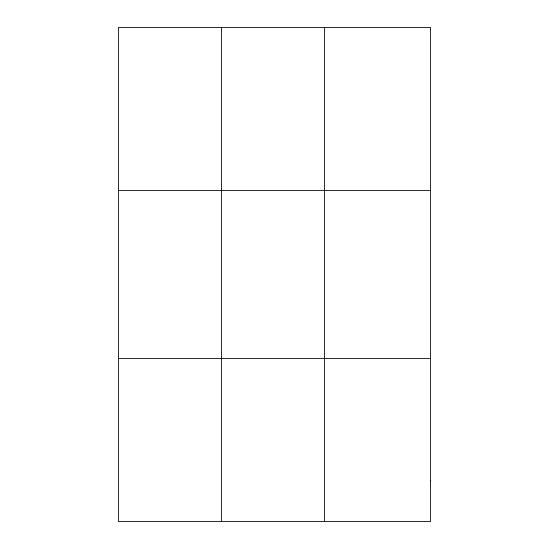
<?xml version="1.0" encoding="UTF-8"?>
<svg xmlns="http://www.w3.org/2000/svg" width="549" height="549" viewBox="0 0 549 549"><rect width="100%" height="100%" fill="white"/><g stroke="black" fill="none" stroke-linecap="round" stroke-linejoin="round"><path stroke-width="0.82" d="M221.446 521.55L221.446 27.45M324.432 521.55L324.432 27.45M118.46 190.503L430.54 190.503M118.46 358.497L430.54 358.497M430.54 480.787L430.54 521.55L118.46 521.55L118.46 27.45L430.54 27.45L430.54 480.787"/></g></svg>
